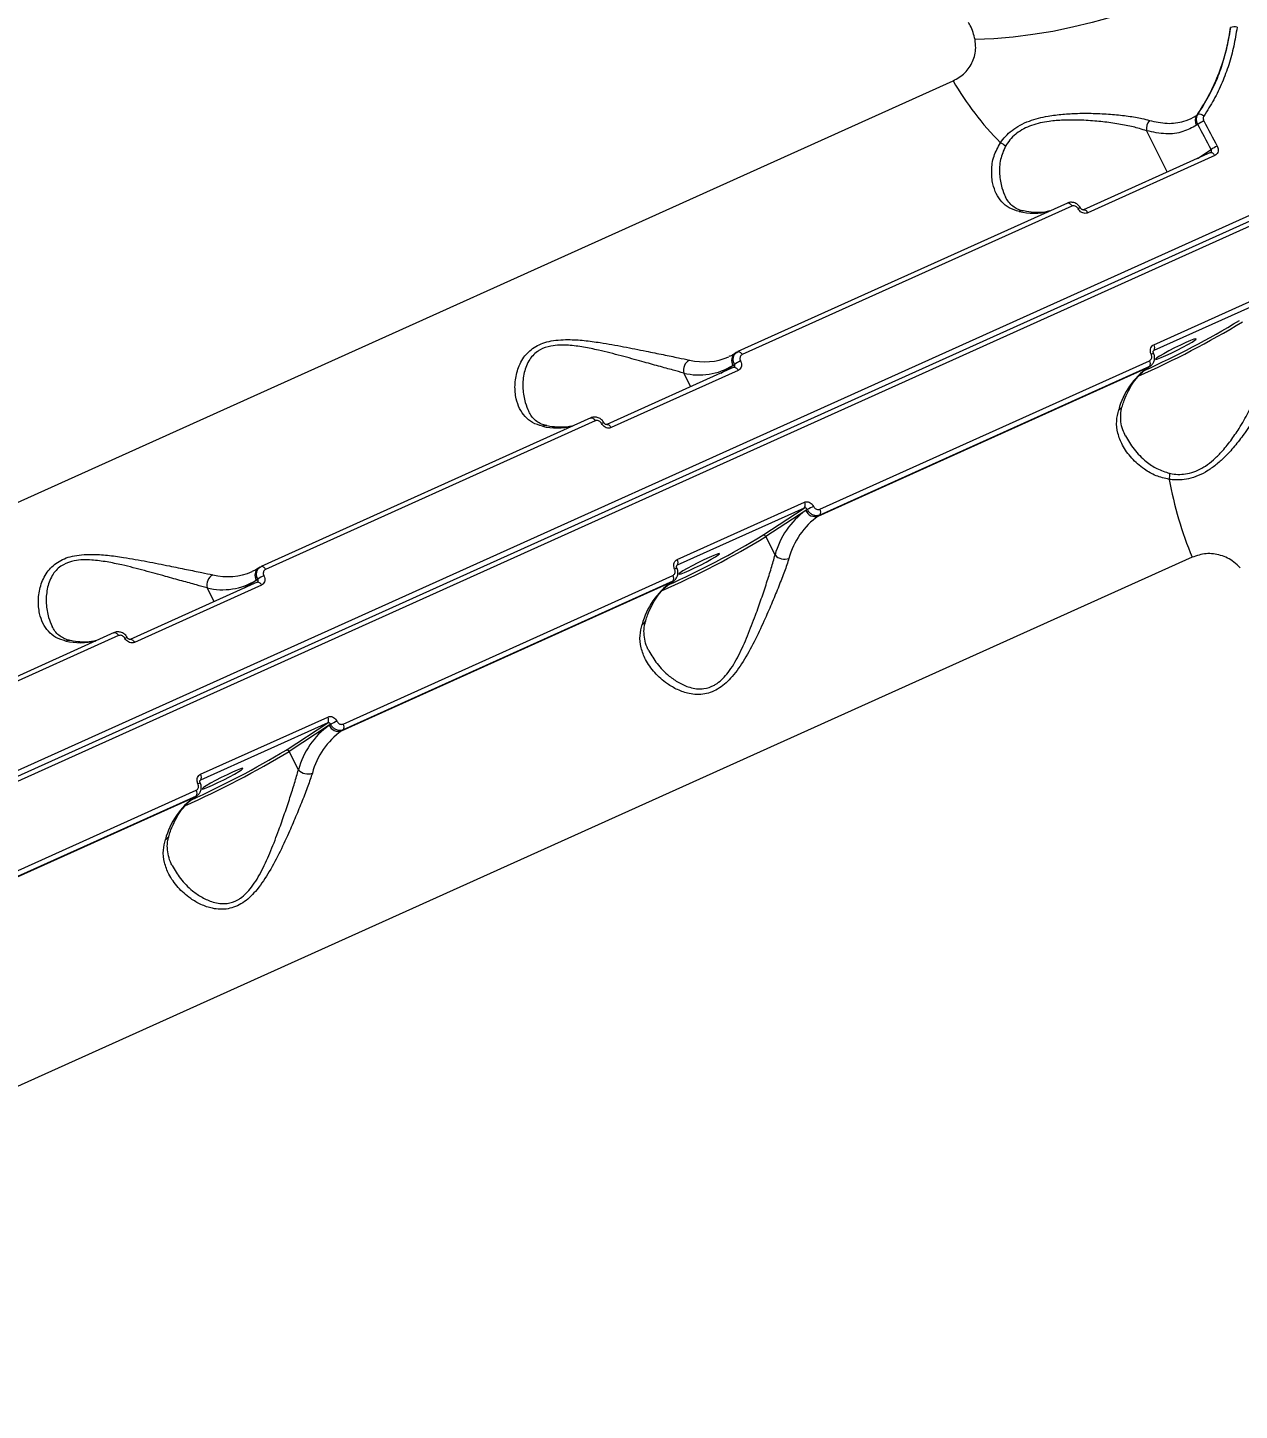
# Model space of a CAD drawing. Header units: millimetres. Extents: x -11024 to 8278, y -7837 to 5770.
# Drawn here: x 3839.5 to 4077.6, y -1125.6 to -853.8 of the extents above; entities that cross this region are included whole.
import ezdxf

# ---------------------------------------------------------------- set-up
doc = ezdxf.new("R2010")
doc.units = ezdxf.units.MM
doc.layers.add('DIKOM_ОБЪЕКТ', color=7, linetype='Continuous')
doc.layers.add('DIKOM_РАЗМЕР_ОБЪЕКТА', color=7, linetype='Continuous')
doc.styles.add('style1', font='arial.ttf', dxfattribs={"width": 0.8})
doc.dimstyles.new('1-50', dxfattribs={"dimtxt": 300, "dimasz": 200, "dimexe": 100, "dimexo": 0, "dimgap": 100, "dimtad": 1, "dimtxsty": 'style1', "dimcen": 200, "dimclrd": 7, "dimclre": 7, "dimclrt": 7, "dimadec": 1, "dimazin": 2, "dimtfac": 1, "dimtmove": 0, "dimatfit": 2, "dimfxl": 0, "dimlwd": 25, "dimlwe": 18, "dimarcsym": 0})

# ---------------------------------------------------------------- blocks, each defined once
blk = doc.blocks.new('*D10')
at = {"layer": 'Defpoints', "color": 0, "transparency": 16777216}
for p in [(-7791.31, -186.83), (6174.94, -1432.98), (6174.94, -5371.27)]:
    blk.add_point(p, dxfattribs=at)
at = {"layer": 'DIKOM_РАЗМЕР_ОБЪЕКТА', "color": 7, "lineweight": 18, "transparency": 16777216}
for p, q in [((-7791.31, -186.83), (-7791.31, -5471.27)), ((6174.94, -1432.98), (6174.94, -5471.27))]:
    blk.add_line(p, q, dxfattribs=at)
at = {"layer": 'DIKOM_РАЗМЕР_ОБЪЕКТА', "color": 7, "lineweight": 25, "transparency": 16777216}
blk.add_line((-7591.31, -5371.27), (5974.94, -5371.27), dxfattribs=at)
at = {"layer": 'DIKOM_РАЗМЕР_ОБЪЕКТА', "color": 7, "transparency": 16777216}
for points in [[(-7591.31, -5337.93), (-7591.31, -5404.6), (-7791.31, -5371.27)], [(5974.94, -5337.93), (5974.94, -5404.6), (6174.94, -5371.27)]]:
    blk.add_solid(points, dxfattribs=at)
at = {"layer": 'DIKOM_РАЗМЕР_ОБЪЕКТА', "color": 7, "transparency": 16777216, "insert": (-1343.68, -5118.1), "char_height": 300, "attachment_point": 5, "style": 'style1'}
blk.add_mtext('14000', dxfattribs=at)

msp = doc.modelspace()

# ---------------------------------------------------------------- linework, layer by layer
at = {"layer": 'DIKOM_ОБЪЕКТ', "color": 7, "linetype": 'Continuous', "lineweight": 15}
for p, q in [((3748.159, -987.416), (4021.355, -864.288)), ((4069.243, -871.044), (4069.484, -870.887)), ((3737.073, -1045.045), (4114.864, -874.778)), ((4059.389, -874.103), (4063.454, -882.204)), ((4069.447, -872.85), (4069.186, -873.021)), ((4114.913, -875.936), (3737.122, -1046.204)), ((4115.761, -876.565), (3737.97, -1046.833)), ((4069.406, -879.522), (4072.069, -877.783)), ((4071.962, -878.369), (4046.984, -889.627)), ((4072.794, -878.965), (4047.816, -890.223)), ((4071.972, -878.361), (4071.958, -878.368)), ((4043.873, -888.304), (3979.087, -917.503)), ((4043.863, -888.309), (4043.873, -888.304)), ((4044.702, -888.895), (3979.916, -918.093)), ((4060.823, -916.142), (4085.801, -904.885)), ((4085.797, -906.031), (4060.819, -917.288)), ((3978.852, -917.631), (3978.564, -917.819)), ((3978.868, -917.653), (3979.05, -917.523)), ((3979.05, -917.523), (3979.087, -917.503)), ((4060.819, -917.288), (4060.767, -917.322)), ((4060.819, -917.288), (4060.773, -917.321)), ((3978.295, -920.584), (3953.317, -931.842)), ((3979.127, -921.18), (3954.149, -932.438)), ((3975.739, -921.737), (3978.096, -920.197)), ((3978.096, -920.197), (3978.401, -919.998)), ((3978.305, -920.576), (3978.29, -920.583)), ((3994.871, -949.81), (4059.657, -920.611)), ((4059.945, -920.423), (3995.159, -949.622)), ((3995.165, -948.482), (4059.952, -919.283)), ((4059.657, -920.611), (4059.945, -920.423)), ((4059.856, -920.503), (4059.657, -920.611)), ((4059.856, -920.503), (4060.144, -920.314)), ((4060.128, -920.292), (4059.945, -920.423)), ((3968.429, -921.714), (3969.787, -924.419)), ((3950.206, -930.519), (3885.42, -959.718)), ((3951.035, -931.11), (3886.249, -960.308)), ((3950.196, -930.524), (3950.206, -930.519)), ((3992.129, -948.246), (3967.152, -959.503)), ((3967.156, -958.357), (3992.134, -947.1)), ((3983.946, -953.588), (3992.129, -948.246)), ((3992.415, -948.73), (3984.56, -953.858)), ((3992.72, -948.531), (3992.415, -948.73)), ((3995.159, -949.622), (3994.871, -949.81)), ((3986.372, -957.47), (3984.56, -953.858)), ((4068.339, -957.916), (3795.143, -1081.044)), ((3885.185, -959.846), (3884.897, -960.034)), ((3885.2, -959.868), (3885.383, -959.738)), ((3885.383, -959.738), (3885.42, -959.718)), ((3901.498, -990.697), (3966.285, -961.498)), ((3967.152, -959.503), (3967.099, -959.537)), ((3967.152, -959.503), (3967.105, -959.536)), ((3884.628, -962.799), (3859.65, -974.057)), ((3885.46, -963.396), (3860.482, -974.653)), ((3874.762, -963.929), (3876.12, -966.634)), ((3882.071, -963.952), (3884.429, -962.413)), ((3884.429, -962.413), (3884.734, -962.213)), ((3884.637, -962.791), (3884.623, -962.798)), ((3901.203, -992.025), (3965.99, -962.826)), ((3966.278, -962.638), (3901.491, -991.837)), ((3965.99, -962.826), (3966.278, -962.638)), ((3966.188, -962.718), (3965.99, -962.826)), ((3966.188, -962.718), (3966.477, -962.53)), ((3966.461, -962.507), (3966.278, -962.638)), ((3856.539, -972.734), (3791.752, -1001.933)), ((3856.528, -972.739), (3856.539, -972.734)), ((3857.368, -973.325), (3792.581, -1002.524)), ((3898.462, -990.461), (3873.484, -1001.718)), ((3873.489, -1000.572), (3898.467, -989.315)), ((3890.279, -995.803), (3898.462, -990.461)), ((3898.747, -990.945), (3890.893, -996.073)), ((3899.053, -990.746), (3898.747, -990.945)), ((3901.491, -991.837), (3901.203, -992.025)), ((3892.705, -999.685), (3890.893, -996.073)), ((3873.484, -1001.718), (3873.432, -1001.752)), ((3873.484, -1001.718), (3873.438, -1001.751)), ((3807.536, -1034.24), (3872.322, -1005.041)), ((3872.61, -1004.853), (3807.824, -1034.052)), ((3807.831, -1032.912), (3872.617, -1003.713)), ((3872.322, -1005.041), (3872.61, -1004.853)), ((3872.521, -1004.933), (3872.322, -1005.041)), ((3872.521, -1004.933), (3872.809, -1004.745)), ((3872.794, -1004.722), (3872.61, -1004.853))]:
    msp.add_line(p, q, dxfattribs=at)
at = {"layer": 'DIKOM_ОБЪЕКТ', "color": 7, "linetype": 'Continuous', "lineweight": 15, "flags": 128}
for points in [[(4075.45, -839.985), (4073.55, -841.641), (4071.321, -843.275), (4068.785, -844.872), (4065.967, -846.416), (4062.895, -847.891), (4059.599, -849.283), (4056.112, -850.578), (4052.468, -851.764), (4048.702, -852.828), (4044.854, -853.76), (4040.959, -854.552), (4037.057, -855.194), (4033.186, -855.681), (4029.385, -856.009), (4025.69, -856.173)], [(4070.64, -872.168), (4070.97, -872.785), (4071.3, -873.402), (4071.629, -874.019), (4071.958, -874.637), (4072.286, -875.255), (4072.614, -875.874), (4072.941, -876.493), (4073.268, -877.113)], [(4072.069, -877.783), (4071.742, -877.165), (4071.416, -876.548), (4071.089, -875.93), (4070.762, -875.314), (4070.434, -874.697), (4070.105, -874.081), (4069.776, -873.465), (4069.447, -872.85)], [(4071.962, -878.369), (4072.017, -878.351), (4072.122, -878.348), (4072.236, -878.378), (4072.355, -878.442), (4072.474, -878.536), (4072.59, -878.658), (4072.698, -878.803), (4072.794, -878.965)], [(4043.873, -888.304), (4043.928, -888.286), (4044.032, -888.282), (4044.146, -888.312), (4044.264, -888.375), (4044.383, -888.469), (4044.499, -888.59), (4044.606, -888.733), (4044.702, -888.895)], [(4046.984, -889.627), (4047.039, -889.609), (4047.144, -889.605), (4047.258, -889.635), (4047.377, -889.699), (4047.496, -889.794), (4047.612, -889.916), (4047.72, -890.06), (4047.816, -890.223)], [(4063.16, -918.284), (4064.229, -917.786), (4065.371, -917.225), (4066.493, -916.645), (4067.503, -916.094), (4068.322, -915.617), (4068.881, -915.252), (4069.135, -915.029), (4069.065, -914.966), (4068.676, -915.067), (4067.999, -915.325), (4067.089, -915.72), (4066.019, -916.217), (4064.878, -916.779), (4063.756, -917.359), (4062.745, -917.909), (4061.927, -918.386), (4061.368, -918.751), (4061.113, -918.975), (4061.184, -919.038), (4061.573, -918.936), (4062.25, -918.678), (4063.16, -918.284)], [(3979.087, -917.503), (3979.141, -917.485), (3979.246, -917.481), (3979.359, -917.511), (3979.477, -917.574), (3979.597, -917.667), (3979.712, -917.788), (3979.82, -917.932), (3979.916, -918.093)], [(3978.295, -920.584), (3978.35, -920.566), (3978.455, -920.563), (3978.568, -920.593), (3978.687, -920.657), (3978.807, -920.751), (3978.923, -920.873), (3979.031, -921.018), (3979.127, -921.18)], [(3950.206, -930.519), (3950.261, -930.501), (3950.365, -930.497), (3950.478, -930.527), (3950.596, -930.59), (3950.716, -930.684), (3950.831, -930.805), (3950.939, -930.948), (3951.035, -931.11)], [(3953.317, -931.842), (3953.372, -931.824), (3953.477, -931.82), (3953.591, -931.85), (3953.71, -931.914), (3953.829, -932.009), (3953.945, -932.131), (3954.053, -932.275), (3954.149, -932.438)], [(3969.493, -960.499), (3970.562, -960.001), (3971.704, -959.44), (3972.825, -958.86), (3973.836, -958.31), (3974.654, -957.832), (3975.213, -957.467), (3975.468, -957.244), (3975.398, -957.181), (3975.008, -957.282), (3974.331, -957.541), (3973.421, -957.935), (3972.352, -958.433), (3971.21, -958.994), (3970.089, -959.574), (3969.078, -960.124), (3968.26, -960.601), (3967.701, -960.966), (3967.446, -961.19), (3967.516, -961.253), (3967.906, -961.152), (3968.583, -960.893), (3969.493, -960.499)], [(3885.42, -959.718), (3885.474, -959.7), (3885.578, -959.696), (3885.692, -959.726), (3885.81, -959.789), (3885.929, -959.882), (3886.045, -960.003), (3886.152, -960.147), (3886.249, -960.308)], [(3884.628, -962.799), (3884.683, -962.782), (3884.787, -962.778), (3884.901, -962.808), (3885.02, -962.872), (3885.14, -962.966), (3885.256, -963.088), (3885.364, -963.233), (3885.46, -963.396)], [(3856.539, -972.734), (3856.594, -972.716), (3856.697, -972.712), (3856.811, -972.742), (3856.929, -972.805), (3857.048, -972.899), (3857.164, -973.02), (3857.272, -973.163), (3857.368, -973.325)], [(3859.65, -974.057), (3859.705, -974.039), (3859.81, -974.035), (3859.923, -974.066), (3860.042, -974.129), (3860.162, -974.224), (3860.278, -974.346), (3860.386, -974.49), (3860.482, -974.653)], [(3875.826, -1002.714), (3876.895, -1002.216), (3878.036, -1001.655), (3879.158, -1001.075), (3880.169, -1000.525), (3880.987, -1000.048), (3881.546, -999.683), (3881.801, -999.459), (3881.731, -999.396), (3881.341, -999.497), (3880.664, -999.756), (3879.754, -1000.15), (3878.685, -1000.648), (3877.543, -1001.209), (3876.421, -1001.789), (3875.411, -1002.339), (3874.592, -1002.816), (3874.034, -1003.181), (3873.779, -1003.405), (3873.849, -1003.468), (3874.238, -1003.367), (3874.916, -1003.108), (3875.826, -1002.714)]]:
    msp.add_lwpolyline(points, dxfattribs=at)
at = {"layer": 'DIKOM_ОБЪЕКТ', "color": 7, "linetype": 'Continuous', "lineweight": 15}
for centre, radius, start, end in [((4076.6, -855.288), 1.633, 69.92427, 116.33423), ((4075.579, -832.465), 62.872, 210.40809, 224.40047), ((4061.807, -873.641), 2.462, 139.78309, 190.8238), ((4070.902, -872.081), 1.957, 147.99393, 208.6894), ((4073.355, -878.299), 6.705, 113.87906, 125.64576), ((4069.817, -871.992), 1.154, 43.9564, 106.76389), ((4029.575, -879.083), 2.842, 43.28415, 67.59655), ((4076.29, -883.926), 7.453, 113.9185, 124.49729), ((4034.92, -891.192), 1.364, 78.73887, 115.0524), ((4037.281, -877.107), 13.181, 257.11676, 282.77303), ((4046.43, -890.134), 0.857, 91.08916, 124.17653), ((3983.135, -754.356), 183.799, 293.94892, 301.15617), ((3988.843, -765.314), 170.919, 294.20906, 301.28994), ((3972.472, -907.316), 12.193, 256.16267, 293.32624), ((3979.651, -919.268), 1.812, 126.88219, 210.86327), ((4061.351, -919.993), 2.23, 105.62945, 118.09056), ((4060.024, -916.712), 0.982, 324.09067, 35.48005), ((3970.64, -921.16), 2.279, 118.40981, 194.07142), ((3971.476, -909.564), 12.526, 255.92222, 301.90617), ((3982.628, -926.15), 7.463, 113.92559, 124.49019), ((4068.428, -932.826), 15.038, 125.68089, 165.00083), ((4059.154, -919.848), 0.978, 324.00718, 35.29795), ((4053.428, -927.759), 1.268, 291.99007, 340.83261), ((3941.253, -933.407), 1.364, 78.73901, 115.05251), ((3952.764, -932.352), 0.86, 91.14518, 124.12083), ((3943.614, -919.322), 13.181, 257.11682, 282.77297), ((4060.939, -941.886), 3.001, 346.16025, 8.95514), ((4133.885, -930.4), 71.087, 189.88521, 202.77232), ((3991.335, -947.67), 0.981, 324.07597, 35.49475), ((4002.384, -966.758), 20.63, 114.11987, 117.93391), ((4001.623, -961.555), 15.789, 125.67885, 165.00245), ((4003.642, -962.025), 15.038, 125.6809, 165.00083), ((3994.219, -947.958), 1.963, 203.16209, 289.37404), ((3994.368, -949.047), 0.978, 323.9937, 35.33539), ((3889.468, -796.571), 183.798, 293.94891, 301.15618), ((3895.176, -807.529), 170.919, 294.20905, 301.28994), ((3984.109, -954.051), 0.491, 23.14825, 109.38394), ((3966.356, -958.927), 0.982, 324.09063, 35.4801), ((3988.224, -955.819), 2.481, 221.72452, 291.08401), ((3876.973, -963.375), 2.279, 118.40979, 194.07141), ((3878.805, -949.531), 12.193, 256.16269, 293.32622), ((3885.984, -961.483), 1.812, 126.88226, 210.8632), ((3888.96, -968.365), 7.464, 113.92583, 124.49009), ((3965.486, -962.063), 0.978, 324.00703, 35.29809), ((3967.684, -962.208), 2.23, 105.62912, 118.09089), ((3877.809, -951.779), 12.526, 255.92219, 301.9062), ((3974.759, -975.04), 15.036, 125.67912, 165.00482), ((3959.76, -969.974), 1.268, 292.01466, 340.82683), ((3847.585, -975.622), 1.364, 78.73928, 115.05249), ((3849.947, -961.537), 13.181, 257.11684, 282.77296), ((3859.096, -974.567), 0.86, 91.14511, 124.12142), ((3907.956, -1003.771), 15.789, 125.67886, 165.00245), ((3897.668, -989.885), 0.981, 324.07604, 35.49468), ((3900.552, -990.173), 1.963, 203.16195, 289.37418), ((3908.718, -1008.974), 20.632, 114.11995, 117.93369), ((3900.7, -991.262), 0.978, 323.99367, 35.33541), ((3909.975, -1004.24), 15.038, 125.68091, 165.0008), ((3795.801, -838.786), 183.798, 293.94891, 301.15618), ((3801.509, -849.745), 170.918, 294.20903, 301.28995), ((3890.442, -996.266), 0.491, 23.14822, 109.38426), ((3894.556, -998.034), 2.481, 221.72451, 291.08417), ((3874.017, -1004.424), 2.23, 105.63142, 118.089), ((3872.69, -1001.142), 0.981, 324.07618, 35.49455), ((3881.092, -1017.255), 15.036, 125.67912, 165.0048), ((3871.819, -1004.279), 0.978, 324.00681, 35.29832), ((3866.093, -1012.189), 1.268, 292.01449, 340.82728)]:
    msp.add_arc(centre, radius, start, end, dxfattribs=at)
for points, knots in [([(4115.322, -874.615), (4114.412, -872.817), (4111.773, -867.604), (4107.301, -859.047), (4101.865, -848.983), (4096.3, -839.03), (4090.613, -829.194), (4084.806, -819.484), (4078.884, -809.905), (4072.852, -800.466), (4066.714, -791.173), (4060.475, -782.033), (4054.139, -773.054), (4047.711, -764.242), (4041.196, -755.603), (4034.6, -747.145), (4027.925, -738.873), (4021.179, -730.793), (4014.366, -722.913), (4007.49, -715.237), (4000.558, -707.771), (3993.574, -700.522), (3986.543, -693.494), (3979.471, -686.693), (3972.363, -680.124), (3965.224, -673.792), (3958.061, -667.702), (3950.876, -661.858), (3943.678, -656.265), (3936.47, -650.927), (3929.258, -645.847), (3922.048, -641.031), (3914.844, -636.482), (3907.653, -632.202), (3900.479, -628.196), (3893.329, -624.466), (3886.207, -621.015), (3879.118, -617.847), (3872.069, -614.963), (3865.065, -612.366), (3858.11, -610.057), (3851.21, -608.039), (3844.371, -606.313), (3837.597, -604.88), (3830.895, -603.743), (3824.267, -602.896), (3817.726, -602.365), (3812.573, -602.121), (3809.635, -602.16), (3808.815, -602.17)], [0, 0, 0, 0, 0.0114615, 0.0332372, 0.0550135, 0.0767899, 0.0985663, 0.1203432, 0.14212, 0.1638973, 0.1856746, 0.2074523, 0.2292306, 0.2510091, 0.2727878, 0.2945669, 0.3163468, 0.3381269, 0.3599076, 0.3816886, 0.4034704, 0.4252527, 0.4470355, 0.4688193, 0.4906034, 0.5123881, 0.5341734, 0.5559596, 0.577746, 0.5995333, 0.621321, 0.6431093, 0.6648977, 0.6866864, 0.7084756, 0.7302643, 0.7520527, 0.7738405, 0.7956273, 0.8174129, 0.8391967, 0.8609782, 0.8827571, 0.9045325, 0.9263041, 0.948071, 0.969833, 0.9915893, 1, 1, 1, 1]), ([(3810.093, -601.588), (3813.597, -601.621), (3821.519, -601.696), (3834.307, -603.313), (3848.322, -606.181), (3862.324, -610.258), (3876.236, -615.403), (3890.006, -621.517), (3904.024, -628.756), (3918.255, -637.144), (3932.657, -646.677), (3947.111, -657.291), (3961.572, -668.975), (3975.996, -681.695), (3990.429, -695.505), (4004.819, -710.405), (4019.115, -726.367), (4033.002, -743.041), (4046.441, -760.352), (4059.405, -778.214), (4072.106, -796.919), (4084.489, -816.434), (4096.49, -836.719), (4107.206, -856.057), (4113.702, -868.757), (4116.575, -874.373)], [0, 0, 0, 0, 0.0358382, 0.0810508, 0.1263, 0.1715123, 0.2138667, 0.2562512, 0.2986054, 0.3420989, 0.3856249, 0.4291181, 0.4730546, 0.5170246, 0.5609609, 0.6061736, 0.6514227, 0.6966353, 0.7405717, 0.7845417, 0.828478, 0.8736905, 0.9189399, 0.9641525, 1, 1, 1, 1]), ([(4025.69, -856.173), (4025.441, -855.227), (4025.165, -854.182), (4024.572, -853.108), (4024.459, -852.921), (4024.4, -852.823)], [0, 0, 0, 0, 0.82174, 0.9078489, 1, 1, 1, 1]), ([(4075.876, -853.825), (4075.58, -855.454), (4074.983, -858.733), (4073.457, -863.23), (4071.579, -867.384), (4070.024, -869.82), (4069.243, -871.044)], [0, 0, 0, 0, 0.2598489, 0.5228413, 0.7602282, 1, 1, 1, 1]), ([(4069.484, -870.887), (4070.72, -868.849), (4072.594, -865.761), (4074.291, -861.139), (4075.299, -857.536), (4075.686, -855.05), (4075.876, -853.825)], [0, 0, 0, 0, 0.3951707, 0.5986688, 0.8021697, 1, 1, 1, 1]), ([(4077.161, -853.755), (4076.966, -855.007), (4076.578, -857.51), (4075.583, -861.129), (4074.28, -864.643), (4072.664, -868.033), (4071.319, -870.138), (4070.647, -871.191)], [0, 0, 0, 0, 0.1978369, 0.3955032, 0.5931696, 0.796584, 1, 1, 1, 1]), ([(4021.355, -864.288), (4022.175, -863.814), (4023.799, -862.875), (4025.33, -860.546), (4025.912, -858.204), (4025.749, -856.707), (4025.69, -856.173)], [0, 0, 0, 0, 0.28856738, 0.57163047, 0.84704062, 1, 1, 1, 1]), ([(4030.658, -876.455), (4030.976, -876.028), (4031.612, -875.175), (4032.91, -873.993), (4034.49, -872.968), (4036.805, -871.923), (4039.688, -871.205), (4042.915, -870.804), (4046.071, -870.637), (4049.388, -870.651), (4052.756, -870.845), (4055.829, -871.186), (4058.221, -871.598), (4059.456, -871.926), (4059.927, -872.051)], [0, 0, 0, 0, 0.0610588, 0.1220456, 0.1836218, 0.2451913, 0.3548557, 0.4369202, 0.5191015, 0.62282, 0.7265973, 0.8310888, 0.9355803, 1, 1, 1, 1]), ([(4059.389, -874.103), (4058.928, -873.951), (4057.728, -873.555), (4055.411, -873.013), (4052.456, -872.513), (4049.208, -872.147), (4046.046, -871.964), (4043.018, -871.976), (4039.964, -872.214), (4037.281, -872.789), (4035.191, -873.69), (4034.205, -874.325), (4033.297, -875.051), (4032.464, -875.869), (4031.92, -876.709), (4031.644, -877.134)], [0, 0, 0, 0, 0.0653925, 0.1703703, 0.2779445, 0.3818149, 0.4884127, 0.5695633, 0.6527975, 0.7604221, 0.815162, 0.8718869, 0.8800477, 0.939201, 1, 1, 1, 1]), ([(4059.927, -872.051), (4061.107, -872.308), (4063.501, -872.829), (4066.367, -872.42), (4068.23, -871.672), (4069.03, -871.176), (4069.243, -871.044)], [0, 0, 0, 0, 0.3415032, 0.6929984, 0.9180153, 1, 1, 1, 1]), ([(4069.447, -872.85), (4069.421, -872.797), (4069.297, -872.543), (4069.175, -872.053), (4069.204, -871.41), (4069.391, -871.062), (4069.484, -870.887)], [0, 0, 0, 0, 0.0818934, 0.3880511, 0.6939772, 1, 1, 1, 1]), ([(4070.647, -871.191), (4070.602, -871.278), (4070.51, -871.452), (4070.499, -871.772), (4070.563, -872.015), (4070.627, -872.141), (4070.64, -872.168)], [0, 0, 0, 0, 0.3057086, 0.6116261, 0.9180408, 1, 1, 1, 1]), ([(4069.186, -873.021), (4068.317, -873.484), (4066.483, -874.463), (4063.18, -874.893), (4060.665, -874.369), (4059.389, -874.103)], [0, 0, 0, 0, 0.3069761, 0.6484727, 1, 1, 1, 1]), ([(4034.342, -889.956), (4033.667, -889.749), (4032.316, -889.335), (4030.85, -888.098), (4029.78, -886.499), (4029.074, -884.441), (4028.846, -881.941), (4029.197, -879.116), (4030.183, -877.322), (4030.658, -876.455)], [0, 0, 0, 0, 0.1316575, 0.2634871, 0.3951394, 0.5268767, 0.6882984, 0.8495345, 1, 1, 1, 1]), ([(4031.644, -877.134), (4031.272, -877.995), (4030.489, -879.805), (4030.418, -882.64), (4030.807, -885.148), (4031.416, -886.514), (4031.677, -887.099)], [0, 0, 0, 0, 0.2480526, 0.5212326, 0.7947945, 1, 1, 1, 1]), ([(4072.017, -878.324), (4072.025, -878.319), (4072.073, -878.286), (4072.122, -878.187), (4072.149, -878.04), (4072.126, -877.898), (4072.085, -877.816), (4072.069, -877.783)], [0, 0, 0, 0, 0.0534651, 0.3115601, 0.5699012, 0.8289394, 1, 1, 1, 1]), ([(4073.268, -877.113), (4073.314, -877.213), (4073.429, -877.466), (4073.485, -877.902), (4073.397, -878.357), (4073.166, -878.743), (4072.918, -878.891), (4072.794, -878.965)], [0, 0, 0, 0, 0.1418682, 0.3567455, 0.5713668, 0.7857463, 1, 1, 1, 1]), ([(4035.208, -889.843), (4035.137, -889.833), (4034.672, -889.766), (4033.97, -889.469), (4033.058, -888.933), (4032.278, -888.178), (4031.874, -887.462), (4031.673, -887.106)], [0, 0, 0, 0, 0.0372521, 0.2443611, 0.480859, 0.7417585, 1, 1, 1, 1]), ([(4046.401, -889.284), (4046.378, -889.232), (4046.251, -888.947), (4045.825, -888.526), (4045.152, -888.175), (4044.444, -888.125), (4043.947, -888.222), (4043.747, -888.38), (4043.716, -888.404)], [0, 0, 0, 0, 0.0541115, 0.2908478, 0.5381523, 0.7546663, 0.9627621, 1, 1, 1, 1]), ([(4040.347, -889.859), (4040.027, -889.939), (4039.154, -890.157), (4037.634, -890.191), (4036.209, -890.058), (4035.396, -889.896), (4035.193, -889.855)], [0, 0, 0, 0, 0.2080696, 0.5677517, 0.8919407, 1, 1, 1, 1]), ([(4045.949, -889.425), (4045.888, -889.33), (4045.766, -889.139), (4045.491, -888.935), (4045.188, -888.825), (4044.912, -888.818), (4044.762, -888.873), (4044.702, -888.895)], [0, 0, 0, 0, 0.2151919, 0.4301431, 0.6450136, 0.8594399, 1, 1, 1, 1]), ([(4047.816, -890.223), (4047.727, -890.255), (4047.501, -890.337), (4047.088, -890.327), (4046.634, -890.161), (4046.223, -889.855), (4046.04, -889.568), (4045.949, -889.425)], [0, 0, 0, 0, 0.1405566, 0.3550794, 0.5698924, 0.7849247, 1, 1, 1, 1]), ([(4046.977, -889.624), (4046.958, -889.634), (4046.928, -889.65), (4046.779, -889.62), (4046.646, -889.55), (4046.519, -889.439), (4046.42, -889.302), (4046.384, -889.211), (4046.368, -889.17)], [0, 0, 0, 0, 0.2988163, 0.4605111, 0.5979897, 0.7415276, 0.8820126, 1, 1, 1, 1]), ([(3940.675, -932.171), (3940, -931.964), (3938.649, -931.551), (3937.183, -930.313), (3936.112, -928.714), (3935.41, -926.657), (3935.163, -924.151), (3935.588, -921.331), (3936.763, -918.692), (3938.536, -916.9), (3940.362, -915.954), (3941.975, -915.448), (3943.773, -915.182), (3946.081, -915.1), (3948.85, -915.28), (3952.528, -915.784), (3956.652, -916.524), (3960.817, -917.371), (3964.43, -918.105), (3967.349, -918.696), (3968.861, -919.01), (3969.556, -919.155)], [0, 0, 0, 0, 0.0554757, 0.1110239, 0.1664974, 0.2220053, 0.290024, 0.3579631, 0.4226758, 0.4774062, 0.5052461, 0.5330923, 0.5627089, 0.5923761, 0.6404288, 0.6885821, 0.7603241, 0.8320613, 0.8910006, 0.9498664, 1, 1, 1, 1]), ([(3968.429, -921.714), (3967.754, -921.527), (3966.289, -921.122), (3963.494, -920.357), (3960.068, -919.405), (3956.107, -918.312), (3952.233, -917.314), (3948.754, -916.588), (3946.18, -916.236), (3944.018, -916.182), (3942.068, -916.375), (3940.621, -916.876), (3939.483, -917.589), (3938.699, -918.285), (3937.632, -919.755), (3936.881, -922.009), (3936.743, -924.84), (3937.135, -927.342), (3937.742, -928.71), (3937.998, -929.286)], [0, 0, 0, 0, 0.061485, 0.1332617, 0.2069889, 0.2941923, 0.3836954, 0.4410135, 0.4994964, 0.5335127, 0.5684478, 0.6184478, 0.6317689, 0.662965, 0.6952028, 0.7722218, 0.8542738, 0.9385826, 1, 1, 1, 1]), ([(3978.564, -917.819), (3978.333, -917.968), (3977.93, -918.228), (3977.488, -918.4), (3977.299, -918.473)], [0, 0, 0, 0, 0.57224622, 1, 1, 1, 1]), ([(3978.401, -919.998), (3978.342, -919.864), (3978.191, -919.526), (3978.121, -918.942), (3978.246, -918.337), (3978.507, -917.878), (3978.769, -917.715), (3978.868, -917.653)], [0, 0, 0, 0, 0.15476685, 0.38919302, 0.62348443, 0.85769278, 1, 1, 1, 1]), ([(3979.916, -918.093), (3979.833, -918.143), (3979.668, -918.241), (3979.515, -918.499), (3979.456, -918.802), (3979.493, -919.092), (3979.57, -919.261), (3979.601, -919.328)], [0, 0, 0, 0, 0.2142582, 0.428583, 0.6431822, 0.8581187, 1, 1, 1, 1]), ([(4059.904, -920.422), (4059.963, -920.402), (4060.232, -920.309), (4060.603, -919.933), (4060.921, -919.332), (4060.983, -918.637), (4060.909, -918.11), (4060.755, -917.879), (4060.737, -917.852)], [0, 0, 0, 0, 0.0616783, 0.2851892, 0.5056274, 0.7308183, 0.967688, 1, 1, 1, 1]), ([(4059.952, -919.283), (4060.035, -919.234), (4060.201, -919.134), (4060.36, -918.873), (4060.428, -918.564), (4060.4, -918.268), (4060.329, -918.095), (4060.301, -918.026)], [0, 0, 0, 0, 0.2142171, 0.428582, 0.6431771, 0.8580969, 1, 1, 1, 1]), ([(4060.301, -918.026), (4060.259, -917.923), (4060.153, -917.665), (4060.111, -917.22), (4060.211, -916.757), (4060.45, -916.365), (4060.699, -916.217), (4060.823, -916.142)], [0, 0, 0, 0, 0.1418508, 0.3567255, 0.5713378, 0.785736, 1, 1, 1, 1]), ([(4060.754, -917.845), (4060.741, -917.817), (4060.702, -917.739), (4060.678, -917.604), (4060.683, -917.469), (4060.716, -917.372), (4060.749, -917.327), (4060.769, -917.32), (4060.777, -917.316)], [0, 0, 0, 0, 0.0891653, 0.2484008, 0.4157091, 0.5988337, 0.819961, 1, 1, 1, 1]), ([(3978.35, -920.539), (3978.358, -920.534), (3978.406, -920.502), (3978.455, -920.402), (3978.482, -920.255), (3978.459, -920.113), (3978.418, -920.031), (3978.401, -919.998)], [0, 0, 0, 0, 0.0537115, 0.3116227, 0.5699378, 0.8289524, 1, 1, 1, 1]), ([(3979.601, -919.328), (3979.647, -919.428), (3979.762, -919.681), (3979.818, -920.117), (3979.729, -920.572), (3979.499, -920.958), (3979.251, -921.106), (3979.127, -921.18)], [0, 0, 0, 0, 0.1418662, 0.35675332, 0.57134941, 0.78575075, 1, 1, 1, 1]), ([(4054.627, -928.172), (4054.75, -927.803), (4055.108, -926.732), (4055.823, -925.137), (4056.809, -923.476), (4057.937, -922.072), (4058.969, -921.114), (4059.637, -920.653), (4059.856, -920.503)], [0, 0, 0, 0, 0.1034427, 0.3007696, 0.4987062, 0.6984802, 0.9015323, 1, 1, 1, 1]), ([(4063.904, -941.419), (4064.078, -941.453), (4065.191, -941.667), (4066.946, -941.675), (4069.072, -941.042), (4070.242, -940.445), (4071.414, -939.693), (4072.587, -938.772), (4074.263, -937.097), (4075.947, -935.022), (4077.733, -932.39), (4079.414, -929.479), (4080.899, -926.38), (4082.075, -923.381), (4082.523, -921.561), (4082.747, -920.65)], [0, 0, 0, 0, 0.0201019, 0.1287278, 0.1863581, 0.2439913, 0.2548516, 0.3176643, 0.3805767, 0.4675432, 0.5546231, 0.6653695, 0.7761641, 0.8880916, 1, 1, 1, 1]), ([(4084.705, -921.428), (4084.436, -922.332), (4083.897, -924.141), (4082.541, -927.14), (4080.848, -930.25), (4078.95, -933.179), (4076.947, -935.831), (4075.07, -937.933), (4073.22, -939.635), (4071.44, -940.945), (4069.549, -941.935), (4067.152, -942.702), (4065.227, -942.786), (4064.037, -942.629), (4063.853, -942.604)], [0, 0, 0, 0, 0.1100999, 0.2202179, 0.3292854, 0.4383101, 0.5249632, 0.6115134, 0.6753391, 0.7390933, 0.8039934, 0.8688842, 0.9797259, 1, 1, 1, 1]), ([(3941.547, -932.052), (3941.423, -932.032), (3940.91, -931.949), (3940.166, -931.621), (3939.275, -931.051), (3938.537, -930.298), (3938.17, -929.605), (3938.001, -929.285)], [0, 0, 0, 0, 0.0662068, 0.2743719, 0.5129649, 0.7758694, 1, 1, 1, 1]), ([(4063.853, -942.604), (4062.965, -942.405), (4061.185, -942.004), (4058.661, -940.509), (4056.348, -938.496), (4054.617, -936.05), (4053.661, -933.568), (4053.365, -931.225), (4053.732, -929.663), (4053.903, -928.934)], [0, 0, 0, 0, 0.1281489, 0.2567382, 0.4268124, 0.5968763, 0.7373107, 0.8775697, 1, 1, 1, 1]), ([(4055.273, -934.102), (4055.074, -933.693), (4054.626, -932.774), (4054.299, -931.323), (4054.27, -929.85), (4054.402, -928.804), (4054.613, -928.258), (4054.647, -928.171)], [0, 0, 0, 0, 0.2126511, 0.4774207, 0.7356589, 0.9575552, 1, 1, 1, 1]), ([(3946.679, -932.074), (3946.36, -932.154), (3945.487, -932.372), (3943.967, -932.406), (3942.542, -932.273), (3941.729, -932.111), (3941.525, -932.07)], [0, 0, 0, 0, 0.2080716, 0.5677572, 0.8919396, 1, 1, 1, 1]), ([(3952.734, -931.499), (3952.711, -931.447), (3952.584, -931.162), (3952.158, -930.741), (3951.484, -930.39), (3950.777, -930.34), (3950.28, -930.437), (3950.08, -930.595), (3950.049, -930.619)], [0, 0, 0, 0, 0.0541107, 0.2908473, 0.5381519, 0.7546662, 0.9627622, 1, 1, 1, 1]), ([(3952.281, -931.64), (3952.22, -931.545), (3952.098, -931.354), (3951.824, -931.15), (3951.52, -931.04), (3951.245, -931.034), (3951.095, -931.088), (3951.035, -931.11)], [0, 0, 0, 0, 0.2151919, 0.4301437, 0.6450137, 0.8594399, 1, 1, 1, 1]), ([(3954.149, -932.438), (3954.059, -932.47), (3953.834, -932.552), (3953.421, -932.542), (3952.966, -932.376), (3952.555, -932.07), (3952.373, -931.784), (3952.281, -931.64)], [0, 0, 0, 0, 0.1406286, 0.3551334, 0.5699283, 0.7849427, 1, 1, 1, 1]), ([(3953.309, -931.839), (3953.29, -931.849), (3953.261, -931.865), (3953.112, -931.835), (3952.979, -931.765), (3952.852, -931.654), (3952.753, -931.518), (3952.717, -931.426), (3952.701, -931.385)], [0, 0, 0, 0, 0.2988389, 0.460546, 0.5980347, 0.7415839, 0.882079, 1, 1, 1, 1]), ([(4055.227, -934.049), (4055.746, -934.945), (4056.811, -936.781), (4059.015, -938.937), (4061.385, -940.621), (4063.056, -941.151), (4063.904, -941.419)], [0, 0, 0, 0, 0.2797899, 0.5734817, 0.7837523, 1, 1, 1, 1]), ([(3992.72, -948.531), (3992.693, -948.481), (3992.64, -948.381), (3992.513, -948.273), (3992.368, -948.214), (3992.234, -948.208), (3992.159, -948.235), (3992.129, -948.246)], [0, 0, 0, 0, 0.2154562, 0.4305629, 0.6453268, 0.859519, 1, 1, 1, 1]), ([(3992.134, -947.1), (3992.223, -947.068), (3992.448, -946.986), (3992.855, -947), (3993.3, -947.173), (3993.696, -947.488), (3993.868, -947.782), (3993.954, -947.929)], [0, 0, 0, 0, 0.1405978, 0.3550659, 0.5698229, 0.784847, 1, 1, 1, 1]), ([(3993.954, -947.929), (3994.011, -948.027), (3994.125, -948.222), (3994.389, -948.433), (3994.685, -948.548), (3994.956, -948.558), (3995.106, -948.503), (3995.165, -948.482)], [0, 0, 0, 0, 0.2151295, 0.4301643, 0.6450275, 0.8594742, 1, 1, 1, 1]), ([(3995.159, -949.622), (3995.04, -949.665), (3994.739, -949.774), (3994.196, -949.757), (3993.601, -949.53), (3993.068, -949.113), (3992.836, -948.725), (3992.72, -948.531)], [0, 0, 0, 0, 0.1407615, 0.3554535, 0.5702991, 0.785169, 1, 1, 1, 1]), ([(3847.008, -974.386), (3846.333, -974.179), (3844.982, -973.766), (3843.516, -972.529), (3842.445, -970.929), (3841.743, -968.872), (3841.496, -966.366), (3841.921, -963.547), (3843.096, -960.907), (3844.868, -959.115), (3846.695, -958.169), (3848.307, -957.663), (3850.106, -957.397), (3852.414, -957.315), (3855.183, -957.495), (3858.86, -957.999), (3862.985, -958.74), (3867.15, -959.586), (3870.763, -960.32), (3873.682, -960.911), (3875.193, -961.225), (3875.889, -961.37)], [0, 0, 0, 0, 0.0554757, 0.111024, 0.1664975, 0.2220054, 0.2900227, 0.3579632, 0.422676, 0.4774064, 0.5052463, 0.5330956, 0.5627089, 0.5923761, 0.6404288, 0.6885821, 0.7603242, 0.8320614, 0.8910008, 0.9498677, 1, 1, 1, 1]), ([(3874.762, -963.929), (3874.086, -963.742), (3872.622, -963.337), (3869.827, -962.572), (3866.401, -961.621), (3862.439, -960.527), (3858.566, -959.529), (3855.087, -958.803), (3852.513, -958.451), (3850.35, -958.397), (3848.401, -958.59), (3846.954, -959.091), (3845.816, -959.804), (3845.032, -960.5), (3843.964, -961.97), (3843.214, -964.224), (3843.076, -967.055), (3843.468, -969.557), (3844.074, -970.925), (3844.33, -971.501)], [0, 0, 0, 0, 0.061485, 0.1332617, 0.2069889, 0.2941923, 0.3836954, 0.441009, 0.4994964, 0.5335127, 0.5684478, 0.6184478, 0.6317689, 0.662965, 0.6952028, 0.7722218, 0.8542738, 0.9385826, 1, 1, 1, 1]), ([(3989.116, -958.133), (3988.838, -958.962), (3988.281, -960.622), (3987.138, -963.561), (3985.861, -966.694), (3984.341, -970.202), (3982.577, -974.021), (3980.472, -977.937), (3978.163, -981.317), (3975.914, -983.42), (3974.028, -984.405), (3972.521, -984.842), (3970.988, -984.934), (3969.17, -984.697), (3967.189, -984.002), (3964.85, -982.625), (3962.625, -980.644), (3960.912, -978.197), (3959.977, -975.714), (3959.703, -973.396), (3960.068, -971.857), (3960.236, -971.15)], [0, 0, 0, 0, 0.0554766, 0.1110257, 0.1664982, 0.222007, 0.2900236, 0.3579634, 0.4226766, 0.4774076, 0.5052472, 0.5330926, 0.5627096, 0.5923744, 0.64043, 0.6885808, 0.7603256, 0.8320616, 0.8909987, 0.9498668, 1, 1, 1, 1]), ([(3961.588, -976.293), (3962.083, -977.154), (3963.119, -978.957), (3965.217, -981.049), (3967.424, -982.603), (3969.26, -983.438), (3970.955, -983.797), (3972.607, -983.798), (3973.992, -983.338), (3975.214, -982.569), (3976.145, -981.778), (3977.651, -980.021), (3979.315, -977.172), (3981.027, -973.311), (3982.464, -969.54), (3983.699, -966.039), (3984.735, -962.935), (3985.674, -959.988), (3986.137, -958.317), (3986.372, -957.47)], [0, 0, 0, 0, 0.0818387, 0.1713336, 0.2286492, 0.2871305, 0.3211461, 0.3560768, 0.406073, 0.4193923, 0.45059, 0.4828258, 0.55984, 0.6418893, 0.7261927, 0.7942076, 0.8634064, 0.9307511, 1, 1, 1, 1]), ([(3966.634, -960.241), (3966.592, -960.138), (3966.486, -959.88), (3966.444, -959.435), (3966.544, -958.972), (3966.783, -958.58), (3967.031, -958.432), (3967.156, -958.357)], [0, 0, 0, 0, 0.1418508, 0.3567263, 0.5713379, 0.785736, 1, 1, 1, 1]), ([(4077.779, -959.971), (4077.372, -959.58), (4076.234, -958.483), (4073.93, -957.393), (4071.042, -957.017), (4069.246, -957.615), (4068.339, -957.916)], [0, 0, 0, 0, 0.1529605, 0.4283623, 0.7114391, 1, 1, 1, 1]), ([(3884.897, -960.034), (3884.666, -960.183), (3884.263, -960.443), (3883.821, -960.615), (3883.631, -960.688)], [0, 0, 0, 0, 0.57224634, 1, 1, 1, 1]), ([(3884.734, -962.213), (3884.674, -962.079), (3884.524, -961.741), (3884.454, -961.157), (3884.579, -960.552), (3884.839, -960.093), (3885.101, -959.93), (3885.2, -959.868)], [0, 0, 0, 0, 0.1547674, 0.3891929, 0.6234842, 0.8576925, 1, 1, 1, 1]), ([(3885.934, -961.543), (3885.979, -961.643), (3886.095, -961.896), (3886.15, -962.332), (3886.062, -962.787), (3885.831, -963.174), (3885.583, -963.322), (3885.46, -963.396)], [0, 0, 0, 0, 0.1418662, 0.356754, 0.5713493, 0.7857512, 1, 1, 1, 1]), ([(3886.249, -960.308), (3886.166, -960.358), (3886.001, -960.456), (3885.847, -960.714), (3885.789, -961.017), (3885.826, -961.307), (3885.903, -961.476), (3885.934, -961.543)], [0, 0, 0, 0, 0.2142588, 0.4285828, 0.6431832, 0.8581198, 1, 1, 1, 1]), ([(3966.237, -962.637), (3966.295, -962.617), (3966.565, -962.524), (3966.935, -962.148), (3967.253, -961.547), (3967.316, -960.853), (3967.242, -960.325), (3967.088, -960.095), (3967.07, -960.067)], [0, 0, 0, 0, 0.0616783, 0.2851897, 0.5056273, 0.7308188, 0.967688, 1, 1, 1, 1]), ([(3966.285, -961.498), (3966.368, -961.449), (3966.533, -961.35), (3966.693, -961.088), (3966.76, -960.779), (3966.733, -960.483), (3966.662, -960.31), (3966.634, -960.241)], [0, 0, 0, 0, 0.2142194, 0.4285504, 0.6431743, 0.8580957, 1, 1, 1, 1]), ([(3967.087, -960.06), (3967.073, -960.032), (3967.034, -959.954), (3967.011, -959.819), (3967.016, -959.684), (3967.049, -959.587), (3967.082, -959.542), (3967.101, -959.535), (3967.11, -959.531)], [0, 0, 0, 0, 0.0891637, 0.2483994, 0.4157078, 0.5988334, 0.8199609, 1, 1, 1, 1]), ([(3884.683, -962.754), (3884.691, -962.749), (3884.739, -962.717), (3884.788, -962.617), (3884.815, -962.47), (3884.792, -962.328), (3884.75, -962.246), (3884.734, -962.213)], [0, 0, 0, 0, 0.05370608, 0.3114945, 0.56992269, 0.82896972, 1, 1, 1, 1]), ([(3960.959, -970.387), (3961.083, -970.018), (3961.441, -968.947), (3962.155, -967.352), (3963.142, -965.691), (3964.269, -964.287), (3965.301, -963.329), (3965.97, -962.868), (3966.188, -962.718)], [0, 0, 0, 0, 0.1034422, 0.3007678, 0.4987032, 0.698476, 0.9015269, 1, 1, 1, 1]), ([(3847.88, -974.268), (3847.756, -974.247), (3847.242, -974.164), (3846.499, -973.836), (3845.607, -973.267), (3844.87, -972.513), (3844.503, -971.82), (3844.334, -971.5)], [0, 0, 0, 0, 0.0662068, 0.2743719, 0.512965, 0.7758694, 1, 1, 1, 1]), ([(3859.067, -973.715), (3859.043, -973.662), (3858.916, -973.378), (3858.491, -972.956), (3857.817, -972.605), (3857.109, -972.556), (3856.613, -972.653), (3856.412, -972.81), (3856.382, -972.834)], [0, 0, 0, 0, 0.05411052, 0.29084725, 0.53815216, 0.75466656, 0.96276272, 1, 1, 1, 1]), ([(3961.592, -976.29), (3961.527, -976.18), (3961.167, -975.563), (3960.815, -974.409), (3960.573, -972.86), (3960.634, -971.53), (3960.89, -970.697), (3960.985, -970.385)], [0, 0, 0, 0, 0.0583789, 0.3263225, 0.5900981, 0.8469856, 1, 1, 1, 1]), ([(3853.012, -974.289), (3852.692, -974.369), (3851.82, -974.588), (3850.299, -974.622), (3848.874, -974.488), (3848.061, -974.326), (3847.858, -974.285)], [0, 0, 0, 0, 0.2080716, 0.5677572, 0.8919396, 1, 1, 1, 1]), ([(3858.614, -973.855), (3858.553, -973.76), (3858.431, -973.569), (3858.157, -973.365), (3857.853, -973.255), (3857.578, -973.249), (3857.427, -973.303), (3857.368, -973.325)], [0, 0, 0, 0, 0.21519356, 0.4301445, 0.64501406, 0.85944005, 1, 1, 1, 1]), ([(3860.482, -974.653), (3860.392, -974.685), (3860.166, -974.767), (3859.754, -974.757), (3859.299, -974.591), (3858.888, -974.285), (3858.705, -973.999), (3858.614, -973.855)], [0, 0, 0, 0, 0.1406287, 0.3551335, 0.5699285, 0.7849427, 1, 1, 1, 1]), ([(3859.642, -974.054), (3859.623, -974.064), (3859.594, -974.08), (3859.445, -974.05), (3859.312, -973.98), (3859.185, -973.869), (3859.086, -973.733), (3859.05, -973.642), (3859.034, -973.6)], [0, 0, 0, 0, 0.2988305, 0.4605332, 0.5980731, 0.7415923, 0.8820816, 1, 1, 1, 1]), ([(3898.467, -989.315), (3898.556, -989.283), (3898.781, -989.201), (3899.188, -989.215), (3899.632, -989.388), (3900.029, -989.704), (3900.2, -989.997), (3900.286, -990.144)], [0, 0, 0, 0, 0.1406198, 0.3550823, 0.5698338, 0.784852, 1, 1, 1, 1]), ([(3899.053, -990.746), (3899.026, -990.696), (3898.973, -990.596), (3898.845, -990.488), (3898.701, -990.429), (3898.567, -990.423), (3898.492, -990.45), (3898.462, -990.461)], [0, 0, 0, 0, 0.2154546, 0.4305618, 0.6453261, 0.8595187, 1, 1, 1, 1]), ([(3901.491, -991.837), (3901.372, -991.88), (3901.072, -991.989), (3900.528, -991.972), (3899.933, -991.745), (3899.401, -991.328), (3899.169, -990.94), (3899.053, -990.746)], [0, 0, 0, 0, 0.1407616, 0.3554536, 0.5702993, 0.7851691, 1, 1, 1, 1]), ([(3900.286, -990.144), (3900.344, -990.242), (3900.458, -990.437), (3900.722, -990.648), (3901.018, -990.763), (3901.288, -990.773), (3901.439, -990.718), (3901.498, -990.697)], [0, 0, 0, 0, 0.2151294, 0.4301641, 0.6450272, 0.8594738, 1, 1, 1, 1]), ([(3867.921, -1018.508), (3868.416, -1019.369), (3869.452, -1021.172), (3871.55, -1023.264), (3873.756, -1024.818), (3875.592, -1025.653), (3877.287, -1026.012), (3878.94, -1026.013), (3880.325, -1025.553), (3881.547, -1024.784), (3882.478, -1023.993), (3883.984, -1022.236), (3885.647, -1019.387), (3887.359, -1015.526), (3888.797, -1011.755), (3890.031, -1008.254), (3891.068, -1005.151), (3892.006, -1002.203), (3892.47, -1000.532), (3892.705, -999.685)], [0, 0, 0, 0, 0.0818402, 0.171335, 0.2286504, 0.2871316, 0.3211472, 0.3560779, 0.4060776, 0.4193935, 0.4505911, 0.4828269, 0.559841, 0.6418902, 0.7261938, 0.7942079, 0.8634066, 0.9307512, 1, 1, 1, 1]), ([(3895.449, -1000.348), (3895.17, -1001.177), (3894.613, -1002.837), (3893.471, -1005.777), (3892.194, -1008.909), (3890.674, -1012.417), (3888.91, -1016.236), (3886.805, -1020.152), (3884.496, -1023.532), (3882.246, -1025.635), (3880.36, -1026.621), (3878.854, -1027.057), (3877.321, -1027.149), (3875.503, -1026.912), (3873.522, -1026.217), (3871.182, -1024.84), (3868.958, -1022.859), (3867.245, -1020.412), (3866.31, -1017.929), (3866.036, -1015.611), (3866.401, -1014.072), (3866.568, -1013.365)], [0, 0, 0, 0, 0.0554767, 0.1110248, 0.1664981, 0.2220055, 0.2900236, 0.3579635, 0.4226771, 0.4774074, 0.5052471, 0.5330925, 0.5627094, 0.5923742, 0.6404299, 0.6885807, 0.7603256, 0.8320615, 0.8910001, 0.9498668, 1, 1, 1, 1]), ([(3872.57, -1004.853), (3872.628, -1004.832), (3872.897, -1004.739), (3873.268, -1004.363), (3873.586, -1003.762), (3873.649, -1003.068), (3873.574, -1002.541), (3873.421, -1002.31), (3873.403, -1002.282)], [0, 0, 0, 0, 0.06169007, 0.28520754, 0.50565392, 0.73085276, 0.96772907, 1, 1, 1, 1]), ([(3872.617, -1003.713), (3872.7, -1003.664), (3872.866, -1003.565), (3873.026, -1003.303), (3873.093, -1002.994), (3873.065, -1002.698), (3872.995, -1002.525), (3872.967, -1002.456)], [0, 0, 0, 0, 0.2142192, 0.42855, 0.6431747, 0.8580936, 1, 1, 1, 1]), ([(3872.967, -1002.456), (3872.924, -1002.354), (3872.818, -1002.095), (3872.776, -1001.65), (3872.876, -1001.187), (3873.115, -1000.795), (3873.364, -1000.647), (3873.489, -1000.572)], [0, 0, 0, 0, 0.1418516, 0.3567265, 0.5713382, 0.7857359, 1, 1, 1, 1]), ([(3873.42, -1002.275), (3873.406, -1002.247), (3873.367, -1002.169), (3873.344, -1002.034), (3873.348, -1001.899), (3873.382, -1001.802), (3873.414, -1001.757), (3873.434, -1001.75), (3873.443, -1001.746)], [0, 0, 0, 0, 0.08917082, 0.24837636, 0.41577283, 0.59891388, 0.8200589, 1, 1, 1, 1]), ([(3867.292, -1012.602), (3867.415, -1012.233), (3867.774, -1011.162), (3868.488, -1009.567), (3869.475, -1007.906), (3870.602, -1006.502), (3871.634, -1005.544), (3872.303, -1005.083), (3872.521, -1004.933)], [0, 0, 0, 0, 0.1034421, 0.3007678, 0.4987031, 0.698476, 0.9015269, 1, 1, 1, 1]), ([(3867.925, -1018.505), (3867.86, -1018.395), (3867.5, -1017.778), (3867.148, -1016.624), (3866.906, -1015.075), (3866.967, -1013.746), (3867.222, -1012.912), (3867.318, -1012.601)], [0, 0, 0, 0, 0.0583791, 0.3263228, 0.5900983, 0.8469854, 1, 1, 1, 1])]:
    msp.add_open_spline(points, degree=3, knots=knots, dxfattribs=at)

# ---------------------------------------------------------------- dimensions: what is measured, and where the dimension line sits
at = {"layer": 'DIKOM_РАЗМЕР_ОБЪЕКТА'}
dim = msp.add_linear_dim(base=(6174.942, -5371.267), p1=(-7791.307, -186.829), p2=(6174.942, -1432.983), text='14000', dimstyle='1-50', dxfattribs=at)
dim.commit()
dim.dimension.update_dxf_attribs({"geometry": '*D10', "text_midpoint": (-1343.681, -5371.267), "dimtype": 160})

doc.saveas('drawing.dxf')
